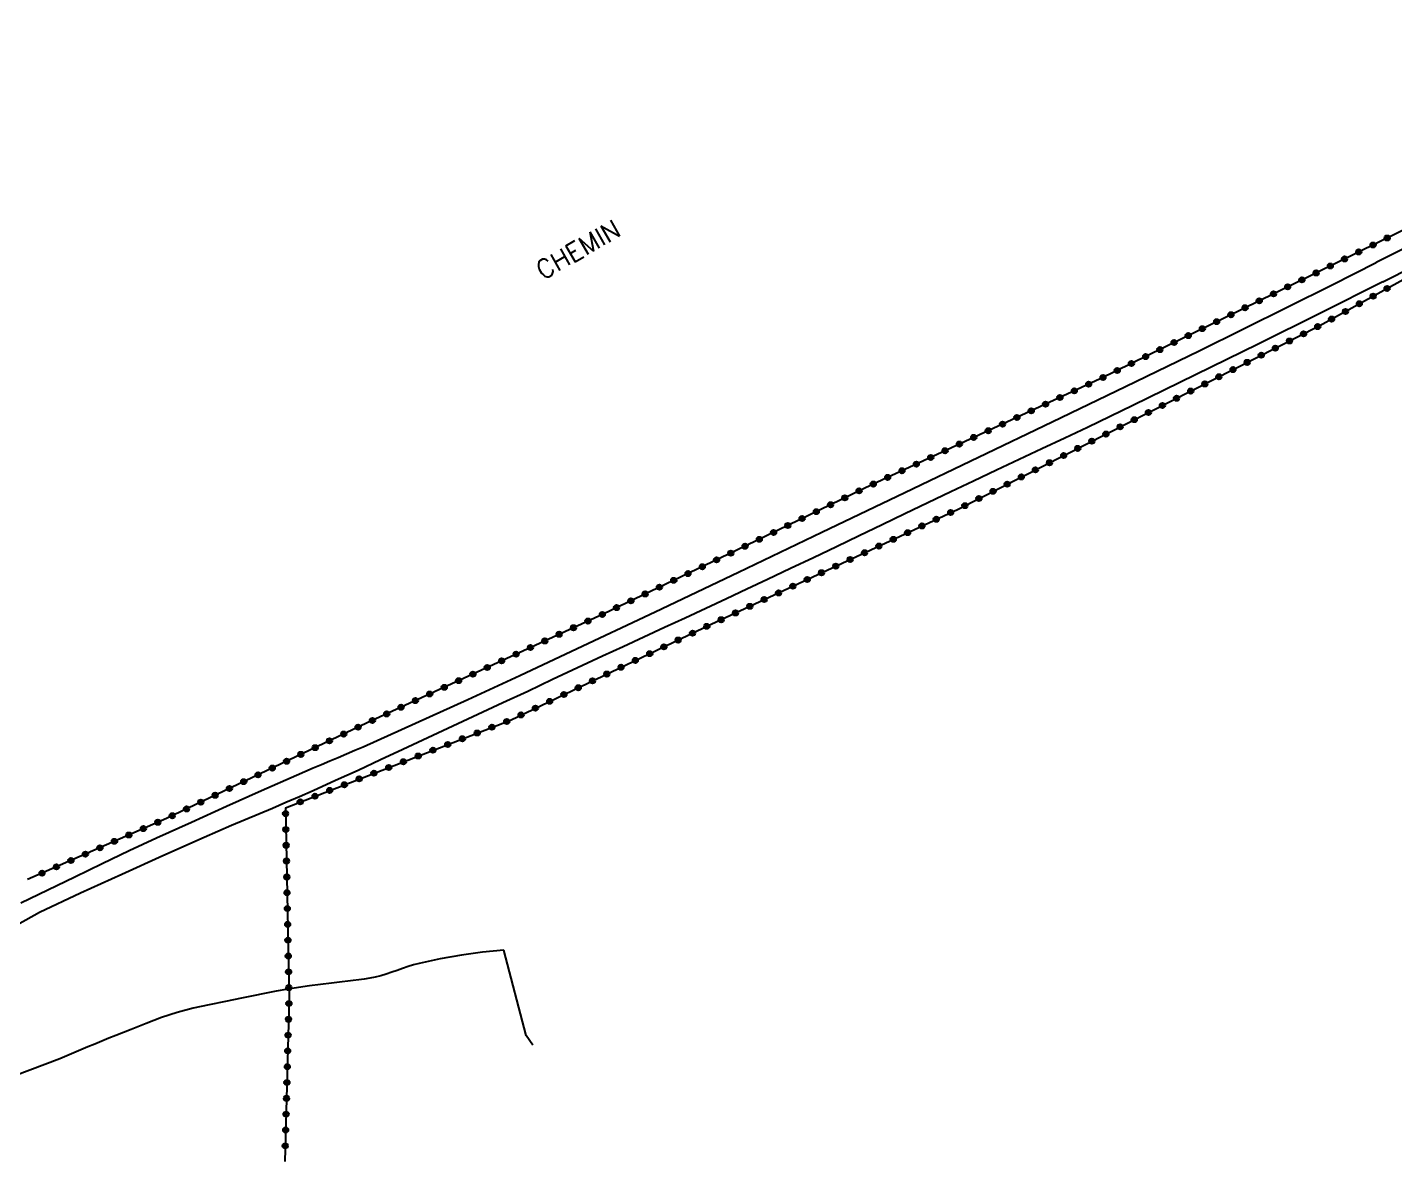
# Model space of a CAD drawing. Header units: millimetres. Extents: x 167000 to 168000, y 139000 to 140000.
# Drawn here: x 167612 to 167741.6, y 139563.5 to 139671 of the extents above; entities that cross this region are included whole.
import ezdxf

# ---------------------------------------------------------------- set-up
doc = ezdxf.new("R2010")
doc.units = ezdxf.units.MM
doc.layers.get('0').update_dxf_attribs({"linetype": 'CONTINUOUS'})
for name, color, linetype in [('W0071', 7, 'CONTINUOUS'), ('W0211', 2, 'CONTINUOUS'), ('W0322', 7, 'CONTINUOUS'), ('W0323', 7, 'CONTINUOUS'), ('W0989', 7, 'CONTINUOUS')]:
    doc.layers.add(name, color=color, linetype=linetype)
doc.styles.get("Standard").update_dxf_attribs({"font": 'romans.shx', "width": 0.85})

# ---------------------------------------------------------------- blocks, each defined once
blk = doc.blocks.new('t323o')
at = {"color": 0, "linetype": 'Continuous'}
for radius in [0.25, 0.15]:
    blk.add_circle((0, 0), radius, dxfattribs=at)
blk = doc.blocks.new('t322o')
at = {"color": 0, "linetype": 'Continuous'}
for radius in [0.25, 0.15]:
    blk.add_circle((0, 0), radius, dxfattribs=at)

msp = doc.modelspace()

# ---------------------------------------------------------------- linework, layer by layer
at = {"layer": 'W0071'}
for points in [[(167791.22, 139671), (167789.28, 139670.54), (167787.35, 139670.04), (167785.44, 139669.49), (167783.54, 139668.87), (167779.47, 139667.35), (167775.47, 139665.65), (167771.51, 139663.87), (167767.56, 139662.07), (167762.94, 139659.95), (167758.35, 139657.77), (167753.77, 139655.56), (167749.2, 139653.34), (167746.86, 139652.19), (167744.52, 139651.04), (167742.19, 139649.87), (167739.87, 139648.7)], [(167740.49, 139646.89), (167743.43, 139648.37), (167746.36, 139649.85), (167749.31, 139651.32), (167752.25, 139652.79), (167754.58, 139653.96), (167756.9, 139655.13), (167759.23, 139656.29), (167761.58, 139657.41), (167764, 139658.52), (167766.43, 139659.6), (167768.86, 139660.65), (167771.31, 139661.7), (167773.64, 139662.71), (167775.97, 139663.71), (167778.31, 139664.69), (167780.69, 139665.6), (167783.9, 139666.73), (167787.13, 139667.79), (167790.39, 139668.78), (167793.66, 139669.69)], [(167611.4, 139588), (167613.98, 139589.23), (167616.54, 139590.48), (167619.11, 139591.73), (167621.69, 139592.96), (167624.28, 139594.17), (167627.59, 139595.67), (167630.9, 139597.17), (167634.21, 139598.65), (167637.54, 139600.12), (167638.33, 139600.46), (167639.12, 139600.8), (167639.91, 139601.13), (167640.71, 139601.46), (167641.5, 139601.79), (167642.29, 139602.13), (167643.08, 139602.47), (167643.87, 139602.81), (167648.83, 139605.03), (167653.77, 139607.29), (167658.69, 139609.57), (167663.61, 139611.87), (167671.52, 139615.59), (167679.42, 139619.36), (167687.31, 139623.14), (167695.2, 139626.92), (167702.17, 139630.26), (167709.15, 139633.6), (167716.11, 139636.96), (167723.07, 139640.35), (167727.28, 139642.41), (167731.48, 139644.5), (167735.68, 139646.59), (167739.87, 139648.7)], [(167740.49, 139646.89), (167734.59, 139643.91), (167728.67, 139640.97), (167722.74, 139638.05), (167716.81, 139635.15), (167714.65, 139634.11), (167712.5, 139633.08), (167710.34, 139632.06), (167708.18, 139631.04), (167706.02, 139630.03), (167703.86, 139629.01), (167701.7, 139627.99), (167699.54, 139626.97), (167697.37, 139625.93), (167695.2, 139624.89), (167693.03, 139623.85), (167690.87, 139622.81), (167688.7, 139621.77), (167686.53, 139620.73), (167684.36, 139619.69), (167682.18, 139618.67), (167680.23, 139617.75), (167678.28, 139616.83), (167676.33, 139615.92), (167674.37, 139615.01), (167672.41, 139614.11), (167670.46, 139613.2), (167668.5, 139612.29), (167666.55, 139611.38), (167664.18, 139610.28), (167661.81, 139609.17), (167659.45, 139608.06), (167657.08, 139606.96), (167654.72, 139605.85), (167652.35, 139604.75), (167649.98, 139603.64), (167647.61, 139602.54), (167645.49, 139601.56), (167643.37, 139600.57), (167641.25, 139599.6), (167639.11, 139598.64), (167637.83, 139598.07), (167636.54, 139597.52), (167635.25, 139596.97), (167633.96, 139596.42), (167632.66, 139595.88), (167631.37, 139595.33), (167630.08, 139594.78), (167628.8, 139594.22), (167624.88, 139592.47), (167620.97, 139590.7), (167617.07, 139588.92), (167613.18, 139587.1)], [(167613.18, 139587.1), (167611.09, 139585.94)]]:
    msp.add_lwpolyline(points, dxfattribs=at)
at = {"layer": 'W0211'}
for points in [[(167657.2, 139583.53), (167655.18, 139583.33), (167653.16, 139583.05), (167651.16, 139582.7), (167649.17, 139582.27), (167648.64, 139582.13), (167648.11, 139581.97), (167647.59, 139581.8), (167647.08, 139581.61), (167646.56, 139581.43), (167646.05, 139581.25), (167645.52, 139581.09), (167644.99, 139580.96), (167644.48, 139580.86), (167643.96, 139580.77), (167643.44, 139580.7), (167642.92, 139580.64), (167642.4, 139580.58), (167641.88, 139580.53), (167641.36, 139580.47), (167640.84, 139580.4), (167639.81, 139580.26), (167638.77, 139580.13), (167637.74, 139579.98), (167636.71, 139579.82), (167635.61, 139579.63), (167634.52, 139579.42), (167633.43, 139579.2), (167632.34, 139578.97), (167630.81, 139578.66), (167629.27, 139578.35), (167627.74, 139578.02), (167626.22, 139577.61), (167624.75, 139577.13), (167623.3, 139576.59), (167621.86, 139576.02), (167620.42, 139575.45), (167619.75, 139575.18), (167619.09, 139574.91), (167618.42, 139574.63), (167617.76, 139574.35), (167617.1, 139574.07), (167616.43, 139573.79), (167615.77, 139573.51), (167615.1, 139573.24), (167613.69, 139572.68), (167612.27, 139572.14), (167610.84, 139571.61)], [(167659.31, 139575.45), (167657.2, 139583.53)], [(167659.94, 139574.51), (167659.31, 139575.45)]]:
    msp.add_lwpolyline(points, dxfattribs=at)
at = {"layer": 'W0322'}
for points in [[(167761.98, 139661.23), (167745.96, 139653.5), (167730.21, 139645.78), (167713.7, 139637.68), (167692.11, 139627.67), (167679.22, 139621.41), (167666.6, 139615.39), (167644.24, 139605.07), (167625.23, 139596.01), (167612.04, 139590.21)], [(167636.49, 139597.03), (167657.81, 139605.34), (167676.84, 139614.42), (167700.25, 139625.34), (167734.46, 139642.7), (167742.77, 139647.28)]]:
    msp.add_lwpolyline(points, dxfattribs=at)
at = {"layer": 'W0323'}
msp.add_lwpolyline([(167636.49, 139597.03), (167636.83, 139578.99), (167636.44, 139563.48)], dxfattribs=at)

# ---------------------------------------------------------------- block references
at = {"layer": 'W0322'}
for p, rotation in [((167740.9, 139651.03), 206.1041409131018), ((167738.21, 139649.71), 206.1041409131018), ((167739.56, 139650.37), 206.1041409131018), ((167735.51, 139648.38), 206.1041409131018), ((167736.86, 139649.05), 206.1041409131018), ((167732.82, 139647.06), 206.1041409131018), ((167734.17, 139647.72), 206.1041409131018), ((167730.13, 139645.74), 206.1591856535877), ((167731.47, 139646.4), 206.1041409131018), ((167740.89, 139646.25), 28.86718860151509), ((167727.43, 139644.42), 206.1591856535877), ((167728.78, 139645.08), 206.1591856535877), ((167738.26, 139644.8), 28.86718860151509), ((167739.57, 139645.52), 28.86718860151509), ((167724.74, 139643.1), 206.1591856535877), ((167726.09, 139643.76), 206.1591856535877), ((167735.63, 139643.35), 28.86718860151509), ((167736.95, 139644.07), 28.86718860151509), ((167722.05, 139641.78), 206.1591856535877), ((167723.39, 139642.44), 206.1591856535877), ((167732.98, 139641.95), 26.90561014825502), ((167734.32, 139642.63), 26.90561014825502), ((167719.36, 139640.45), 206.1591856535877), ((167720.7, 139641.12), 206.1591856535877), ((167730.3, 139640.59), 26.90561014825502), ((167731.64, 139641.27), 26.90561014825502), ((167716.66, 139639.13), 206.1591856535877), ((167718.01, 139639.79), 206.1591856535877), ((167727.63, 139639.24), 26.90561014825502), ((167728.97, 139639.92), 26.90561014825502), ((167713.97, 139637.81), 206.1591856535877), ((167715.32, 139638.47), 206.1591856535877), ((167724.95, 139637.88), 26.90561014825502), ((167726.29, 139638.56), 26.90561014825502), ((167711.25, 139636.54), 204.8649895105573), ((167712.61, 139637.17), 204.8649895105573), ((167722.28, 139636.52), 26.90561014825502), ((167723.62, 139637.2), 26.90561014825502), ((167708.53, 139635.28), 204.8649895105573), ((167709.89, 139635.91), 204.8649895105573), ((167720.94, 139635.84), 26.90561014825502), ((167705.81, 139634.02), 204.8649895105573), ((167707.17, 139634.65), 204.8649895105573), ((167718.27, 139634.49), 26.90561014825502), ((167719.6, 139635.16), 26.90561014825502), ((167703.09, 139632.76), 204.8649895105573), ((167704.45, 139633.39), 204.8649895105573), ((167715.59, 139633.13), 26.90561014825502), ((167716.93, 139633.81), 26.90561014825502), ((167700.36, 139631.5), 204.8649895105573), ((167701.72, 139632.13), 204.8649895105573), ((167712.91, 139631.77), 26.90561014825502), ((167714.25, 139632.45), 26.90561014825502), ((167697.64, 139630.23), 204.8649895105573), ((167699, 139630.87), 204.8649895105573), ((167710.24, 139630.41), 26.90561014825502), ((167711.58, 139631.09), 26.90561014825502), ((167694.92, 139628.97), 204.8649895105573), ((167696.28, 139629.6), 204.8649895105573), ((167707.56, 139629.05), 26.90561014825502), ((167708.9, 139629.73), 26.90561014825502), ((167692.2, 139627.71), 204.8649895105573), ((167693.56, 139628.34), 204.8649895105573), ((167704.89, 139627.7), 26.90561014825502), ((167706.23, 139628.38), 26.90561014825502), ((167689.5, 139626.4), 205.9139928078464), ((167690.85, 139627.06), 205.9139928078464), ((167702.21, 139626.34), 26.90561014825502), ((167703.55, 139627.02), 26.90561014825502), ((167686.8, 139625.09), 205.9139928078464), ((167688.15, 139625.75), 205.9139928078464), ((167699.53, 139625.01), 25.02340013517274), ((167700.88, 139625.66), 26.90561014825502), ((167684.1, 139623.78), 205.9139928078464), ((167685.45, 139624.44), 205.9139928078464), ((167696.81, 139623.74), 25.02340013517274), ((167698.17, 139624.37), 25.02340013517274), ((167681.4, 139622.47), 205.9139928078464), ((167682.75, 139623.12), 205.9139928078464), ((167694.09, 139622.47), 25.02340013517274), ((167695.45, 139623.1), 25.02340013517274), ((167678.7, 139621.16), 205.4975504702611), ((167680.05, 139621.81), 205.9139928078464), ((167691.37, 139621.2), 25.02340013517274), ((167692.73, 139621.83), 25.02340013517274), ((167676, 139619.87), 205.4975504702611), ((167677.35, 139620.52), 205.4975504702611), ((167688.65, 139619.93), 25.02340013517274), ((167690.01, 139620.56), 25.02340013517274), ((167673.29, 139618.58), 205.4975504702611), ((167674.64, 139619.22), 205.4975504702611), ((167685.94, 139618.66), 25.02340013517274), ((167687.29, 139619.3), 25.02340013517274), ((167670.58, 139617.29), 205.4975504702611), ((167671.93, 139617.93), 205.4975504702611), ((167683.22, 139617.39), 25.02340013517274), ((167684.58, 139618.03), 25.02340013517274), ((167667.87, 139616), 205.4975504702611), ((167669.23, 139616.64), 205.4975504702611), ((167680.5, 139616.12), 25.02340013517274), ((167681.86, 139616.76), 25.02340013517274), ((167665.16, 139614.72), 204.7711951455812), ((167666.52, 139615.35), 204.7711951455812), ((167677.78, 139614.85), 25.02340013517274), ((167679.14, 139615.49), 25.02340013517274), ((167662.43, 139613.47), 204.7711951455812), ((167663.79, 139614.09), 204.7711951455812), ((167675.07, 139613.57), 25.50304729651326), ((167676.42, 139614.22), 25.50304729651326), ((167659.71, 139612.21), 204.7711951455812), ((167661.07, 139612.84), 204.7711951455812), ((167672.36, 139612.28), 25.50304729651326), ((167673.71, 139612.92), 25.50304729651326), ((167656.98, 139610.95), 204.7711951455812), ((167658.35, 139611.58), 204.7711951455812), ((167669.65, 139610.99), 25.50304729651326), ((167671.01, 139611.63), 25.50304729651326), ((167654.26, 139609.69), 204.7711951455812), ((167655.62, 139610.32), 204.7711951455812), ((167666.95, 139609.7), 25.50304729651326), ((167668.3, 139610.34), 25.50304729651326), ((167651.54, 139608.44), 204.7711951455812), ((167652.9, 139609.07), 204.7711951455812), ((167664.24, 139608.4), 25.50304729651326), ((167665.59, 139609.05), 25.50304729651326), ((167648.81, 139607.18), 204.7711951455812), ((167650.17, 139607.81), 204.7711951455812), ((167661.53, 139607.11), 25.50304729651326), ((167662.88, 139607.76), 25.50304729651326), ((167646.09, 139605.92), 204.7711951455812), ((167647.45, 139606.55), 204.7711951455812), ((167658.82, 139605.82), 25.50304729651326), ((167660.18, 139606.47), 25.50304729651326), ((167643.37, 139604.66), 205.4718664938574), ((167644.73, 139605.3), 204.7711951455812), ((167656.06, 139604.66), 21.28199058116077), ((167657.46, 139605.2), 21.28199058116077), ((167640.66, 139603.37), 205.4718664938574), ((167642.02, 139604.01), 205.4718664938574), ((167651.87, 139603.02), 21.28199058116077), ((167653.26, 139603.57), 21.28199058116077), ((167654.66, 139604.11), 21.28199058116077), ((167637.95, 139602.08), 205.4718664938574), ((167639.31, 139602.72), 205.4718664938574), ((167649.07, 139601.93), 21.28199058116077), ((167650.47, 139602.48), 21.28199058116077), ((167635.24, 139600.79), 205.4718664938574), ((167636.6, 139601.43), 205.4718664938574), ((167644.88, 139600.3), 21.28199058116077), ((167646.28, 139600.84), 21.28199058116077), ((167647.67, 139601.39), 21.28199058116077), ((167632.54, 139599.5), 205.4718664938574), ((167633.89, 139600.14), 205.4718664938574), ((167642.08, 139599.21), 21.28199058116077), ((167643.48, 139599.76), 21.28199058116077), ((167629.83, 139598.21), 205.4718664938574), ((167631.18, 139598.85), 205.4718664938574), ((167639.29, 139598.12), 21.28199058116077), ((167640.68, 139598.67), 21.28199058116077), ((167627.12, 139596.91), 205.4718664938574), ((167628.47, 139597.56), 205.4718664938574), ((167637.89, 139597.58), 21.28199058116077), ((167623.03, 139595.05), 203.7565679085977), ((167624.4, 139595.65), 203.7565679085977), ((167625.76, 139596.27), 205.4718664938574), ((167620.28, 139593.84), 203.7565679085977), ((167621.65, 139594.44), 203.7565679085977), ((167617.53, 139592.63), 203.7565679085977), ((167618.91, 139593.23), 203.7565679085977), ((167614.79, 139591.42), 203.7565679085977), ((167616.16, 139592.02), 203.7565679085977), ((167613.42, 139590.82), 203.7565679085977)]:
    msp.add_blockref('t322o', p, dxfattribs=dict(at, rotation=rotation))
at = {"layer": 'W0323'}
for p, rotation in [((167636.5, 139596.47), 271.0794707676673), ((167636.53, 139594.97), 271.0794707676673), ((167636.56, 139593.47), 271.0794707676673), ((167636.59, 139591.97), 271.0794707676673), ((167636.62, 139590.47), 271.0794707676673), ((167636.64, 139588.97), 271.0794707676673), ((167636.67, 139587.47), 271.0794707676673), ((167636.7, 139585.97), 271.0794707676673), ((167636.73, 139584.47), 271.0794707676673), ((167636.76, 139582.97), 271.0794707676673), ((167636.79, 139581.47), 271.0794707676673), ((167636.81, 139579.97), 271.0794707676673), ((167636.82, 139578.47), 268.5353687389102), ((167636.78, 139576.97), 268.5353687389102), ((167636.74, 139575.47), 268.5353687389102), ((167636.7, 139573.98), 268.5353687389102), ((167636.67, 139572.48), 268.5353687389102), ((167636.63, 139570.98), 268.5353687389102), ((167636.59, 139569.48), 268.5353687389102), ((167636.55, 139567.98), 268.5353687389102), ((167636.51, 139566.48), 268.5353687389102), ((167636.47, 139564.98), 268.5353687389102)]:
    msp.add_blockref('t323o', p, dxfattribs=dict(at, rotation=rotation))

# ---------------------------------------------------------------- texts
at = {"layer": 'W0989'}
msp.add_text('CHEMIN', height=1.75, rotation=29.876, dxfattribs=at).set_placement((167660.88, 139647.02))

doc.saveas('drawing.dxf')
